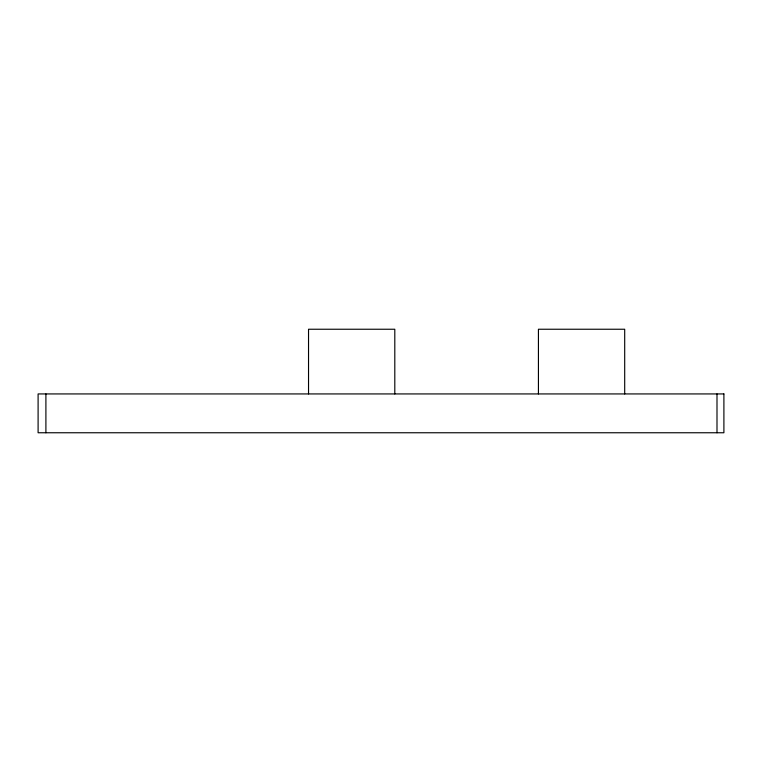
<?xml version="1.0" encoding="UTF-8"?>
<svg xmlns="http://www.w3.org/2000/svg" width="762" height="762" viewBox="0 0 762 762"><rect width="100%" height="100%" fill="white"/><g stroke="black" fill="none" stroke-linecap="round" stroke-linejoin="round"><path stroke-width="1.14" d="M716.994 393.935L716.994 432.759M624.697 393.935L624.697 329.241L538.429 329.241L538.429 393.935M394.802 393.935L394.802 329.241L308.534 329.241L308.534 393.935M45.901 393.935L45.901 432.759M723.9 393.935L38.1 393.935L38.1 432.759L723.9 432.759L723.9 393.935"/></g></svg>
